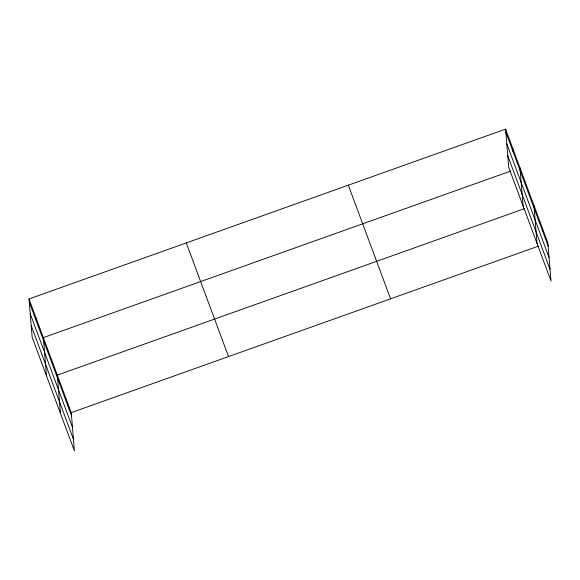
<?xml version="1.0" encoding="UTF-8"?>
<svg xmlns="http://www.w3.org/2000/svg" width="580" height="580" viewBox="0 0 580 580"><rect width="100%" height="100%" fill="white"/><g stroke="black" fill="none" stroke-linecap="round" stroke-linejoin="round"><path stroke-width="0.87" d="M29 298.968L71.26 412.626L74.407 450.87L32.147 337.212L29 298.968L505.593 129.13L547.853 242.788L551 281.032L508.74 167.374L505.593 129.13M510.61 171.107L43.37 337.611L46.516 375.854M524.559 208.612L57.311 375.122L60.458 413.366M71.26 412.626L538.501 246.123M505.854 132.276L548.115 245.942M506.811 143.862L549.064 257.52M507.79 155.795L550.05 269.454M348.319 185.172L390.579 298.838M186.274 242.918L228.535 356.577M29.261 302.122L71.521 415.78M30.211 313.7L72.471 427.358M31.19 325.634L73.45 439.292M533.912 205.276L537.051 243.527M519.963 167.772L523.109 206.016M512.778 148.451L513.039 151.605M36.185 318.289L36.446 321.443"/></g></svg>
